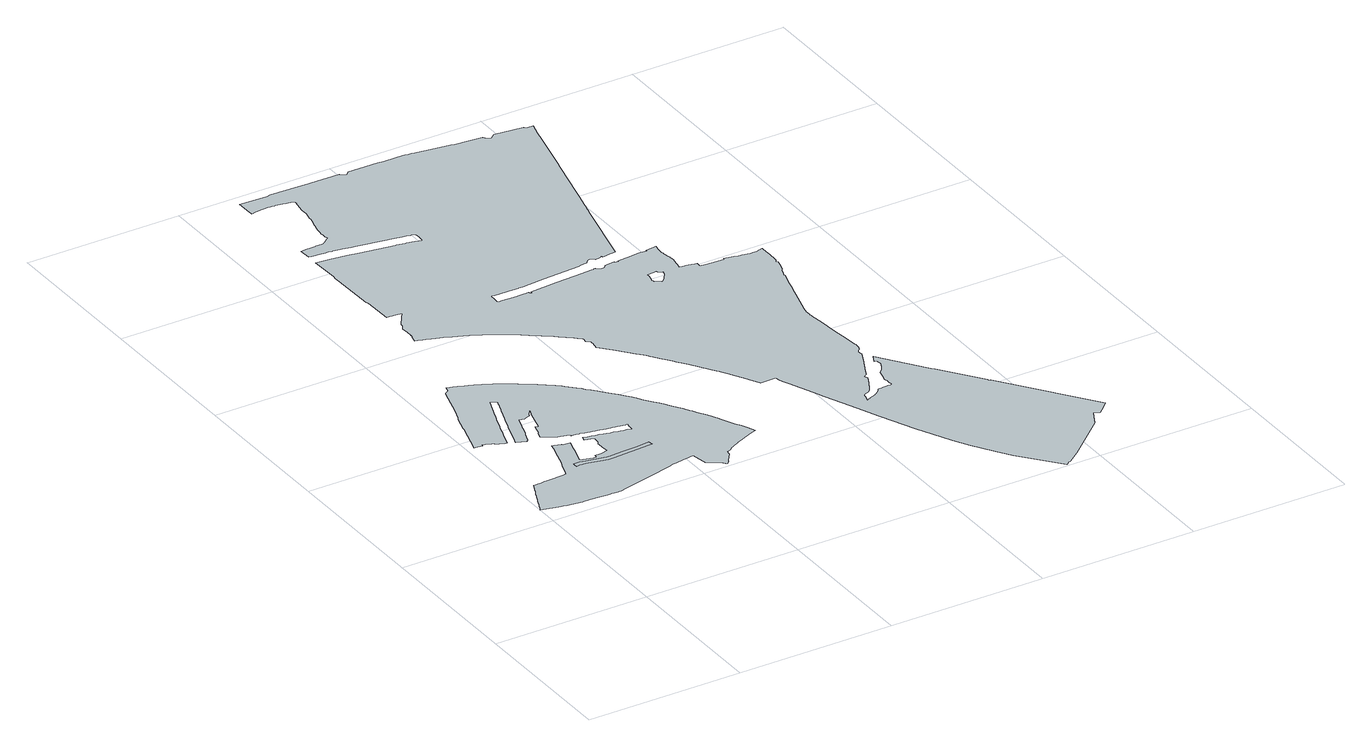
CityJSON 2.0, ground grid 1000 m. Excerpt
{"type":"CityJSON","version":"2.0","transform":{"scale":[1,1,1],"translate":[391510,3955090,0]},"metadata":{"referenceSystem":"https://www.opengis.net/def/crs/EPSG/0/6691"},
"CityObjects":{
"object1":{"type":"GenericCityObject","attributes":{"class":"24","urbanPlanType":"21","prefecture":"13","city":"13100"},"geometry":[{"type":"MultiSurface","lod":"0","boundaries":[[[0,1,2,3,4,5,6,7,8,9,10,11,12,13,14,15,16,17,18,19,20,21,22,23,24,25,26,27,28,29,30,31,32,33,34,35]]]}]},
"object2":{"type":"GenericCityObject","attributes":{"class":"25","urbanPlanType":"21","prefecture":"13","city":"13100"},"geometry":[{"type":"MultiSurface","lod":"0","boundaries":[[[36,37,38,39,40,41,42,43,44,45,46,47,48,49,50,51,52,53,54,55,56,57,58,59,60,61,62,63,64,65,66,67,68,69,70,71,72,73,74,75,76,77,78,79,80,81,82,83,84,85,86,87,88,89,90,91,92,93,94,95,96,97,98,99,100,101,102,103,104,105,106,107,108,109,110,111,112,113,114,115,116,117,118,119,120,121,122,123,124,125,126,127,128,129,130,131,132,133,134,135,136,137,138,139,140,141,142,143,144,145,146,147,148,149,150,151,152,153,154,155,156,157,158,159,160,161,162,163,164,165,166,167,168,169,170,171,172,173,174,175,176,177,178,179,180,181,182,183,184,185,186,187,188,189,190,191,192,193,194,195,196,197,198,199,200,201,202,203,204,205,206,207,208,209,210,211,212,213,214,215,216,217,218,219,220,221,222,223,224,225,226,227,228,229,230,231,232,233,234,235,236,237,238,239,240,241,242,243,244,245,246,247,248,249,250,251,252,253,254,255,256,257,258,259,260,261,262,263,264,265,266,267,268,269,270,271,272,273,274,275,276,277,278,279,280,281,282,283,284,285,286,287,288,289,290,291,292,293,294,295,296,297,298,299,300,301,302,303,304,305,306,307,308,309,310,311,312,313,314,315,316,317,318,319,320,321,322,323,324,325,326,327,328,329,330,331,332,333,334,335,336,337,338,339,340,341,342,343,344,345,346,347,348,349,350,351,352,353,354,355,356,357,358,359,360,361,362,363,364,365,366,367,368,369,370,371,372,373,374,375,376,377,378,379,380,381,382,383,384,385,386,387,388,389,390,391,392,393,394,395,396,397,398,399,400,401,402,403,404,405,406,407,408,409,410,411,412,413,414,415,416,417,418,419,420,421,422,423,424,425,426,427,428,429,430,431,432,433,434,435,436,437,438,439,440,441,442,443,444,445,446,447,448,449,450,451,452,453,454,455,456,457,458,459,460,461,462,463,464,465,466,467,468,469,470,471,472,473,474,475,476,477,478,479,480,481,482,483,484,485,486,487,488,489,490,491,492,493,494,495,496,497,498,499,500,501,502,503,504,505,506,507,508,509,510,511,512,513,514],[34,33,32,31,30,29,28,27,26,25,24,23,22,21,20,19,18,17,16,15,14,13,12,11,10,9,8,7,6,5,4,3,2,1,0,35]]]}]},
"object3":{"type":"GenericCityObject","attributes":{"class":"25","urbanPlanType":"21","prefecture":"13","city":"13100"},"geometry":[{"type":"MultiSurface","lod":"0","boundaries":[[[515,516,517,518,519,520,521,522,523,524,525,526,527,528,529,530,531,532,533,534,535,536,537,538,539,540,541,542,543,544,545,546,547,548,549,550,551,552,553,554,555,556,557,558,559,560,561,562,563,564,565,566,567,568,569,570,571,572,573,574,575,576,577,578,579,580,581,582,583,584,585,586,587,588,589,590,591,592,593,594,595,596,597,598,599,600,601,602,603,604,605,606,607,608,609,610,611,612,613,614,615,616,617,618,619,620,621,622,623,624,625,626,627,628,629,630,631,632,633,634,635,636,637,638,639,640,641,642,643,644,645,646,647,648,649,650,651,652,653,654,655,656,657,658,659,660,661,662,663,664,665,666,667,668,669,670,671,672,673,674,675,676,677,678,679,680,681,682,683,684,685,686,687,688,689,690,691,692,693,694,695,696,697,698,699,700,701,702,703,704,705,706,707,708,709,710,711,712,713,714,715,716,717,718,719,720,721,722,723,724,725,726,727,728,729,730,731,732,733,734,735,736,737,738,739,740,741,742,743,744,745,746,747,748,749,750,751,752,753,754,755,756,757,758,759,760,761,762,763,764,765,766,767,768,769,770,771,772,773,774,775,776,777,778,779,780,781,782,783,784,785,786,787,788,789,790,791,792,793,794,795,796,797,798,799,800,801,802,803,804,805,806,807,808,809,810,811,812,813,814,815,816,817,818,819,820,821,822,823,824,825,826,827,828,829,830,831,832,833,834,835,836,837,838,839,840,841,842,843,844,845,846,847,848,849,850,851,852,853,854,855,856,857,858,859,860,861,862,863,864,865,866,867,868,869,870,871,872,873,874,875,876,877,878,879,880,881,882,883,884,885,886,887,888,889,890,891,892,893,894,895,896,897,898,899,900,901,902,903,904,905,906,907,908,909,910,911,912,913,914,915,916,917,918,919,920,921,922,923,924,925,926,927,928,929,930,931,932,933,934,935,936,937,938,939,940,941,942,943,944,945,946,947,948,949,950,951,952,953,954,955,956,957,958,959,960,961,962,963,964,965,966,967,968,969,970,971,972,973,974,975,976,977,978,979,980,981,982,983,984,985,986,987,988,989,990,991,992,993,994,995,996,997,998,999,1000,1001,1002,1003,1004,1005,1006,1007,1008,1009,1010,1011,1012,1013,1014,1015,1016,1017,1018,1019,1020,1021,1022,1023,1024,1025,1026,1027,1028,1029,1030,1031,1032,1033,1034,1035,1036,1037,1038,1039,1040,1041,1042,1043,1044,1045,1046,1047,1048,1049,1050,1051,1052,1053,1054,1055,1056,1057,1058,1059,1060,1061,1062,1063,1064,1065,1066,1067,1068,1069,1070,1071,1072,1073,1074,1075,1076,1077,1078,1079,1080,1081,1082,1083,1084,1085,1086,1087,1088,1089,1090,1091,1092,1093,1094,1095,1096,1097,1098,1099,1100,1101,1102,1103,1104,1105,1106,1107,1108,1109,1110,1111,1112,1113,1114,1115,1116,1117,1118,1119,1120,1121,1122,1123,1124,1125,1126,1127,1128,1129,1130,1131,1132,1133,1134,1135,1136,1137,1138,1139,1140,1141,1142,1143,1144,1145,1146,1147,1148,1149,1150,1151,1152,1153,1154,1155,1156,1157,1158,1159,1160,1161,1162,1163,1164,1165,1166,1167,1168,1169,1170,1171,1172,1173,1174,1175,1176,1177,1178,1179,1180,1181,1182,1183,1184,1185,1186,1187,1188,1189,1190,1191,1192,1193,1194,1195,1196,1197,1198,1199,1200,1201,1202,1203,1204,1205,1206,1207,1208,1209,1210,1211,1212,1213,1214,1215,1216,1217,1218,1219,1220,1221,1222,1223,1224,1225,1226,1227,1228,1229,1230,1231,1232,1233,1234,1235,1236,1237,1238,1239,1240,1241,1242,1243,1244,1245,1246,1247,1248,1249,1250,1251,1252,1253,1254,1255,1256,1257,1258,1259,1260,1261,1262,1263,1264,1265,1266,1267],[1268,1269,1270,1271,1272,1273,1274,1275,1276,1277,1278,1279,1280,1281,1282,1283,1284,1285,1286,1287,1288,1289,1290,1291,1292]]]}]}
},
"vertices":[
[479,1475,0],[473,1476,0],[433,1474,0],[433,1472,0],[433,1465,0],[433,1464,0],[433,1460,0],[433,1459,0],[433,1456,0],[433,1455,0],[433,1446,0],[448,1447,0],[463,1448,0],[471,1448,0],[473,1448,0],[482,1446,0],[509,1441,0],[596,1421,0],[628,1415,0],[636,1414,0],[655,1414,0],[904,1432,0],[928,1434,0],[920,1462,0],[861,1456,0],[821,1453,0],[752,1449,0],[665,1442,0],[658,1442,0],[650,1442,0],[643,1442,0],[634,1443,0],[625,1444,0],[617,1445,0],[609,1446,0],[602,1447,0],
[1491,1274,0],[1471,1316,0],[1459,1343,0],[1440,1380,0],[1422,1416,0],[1413,1434,0],[1400,1463,0],[1389,1485,0],[1378,1505,0],[1368,1524,0],[1352,1554,0],[1324,1603,0],[1310,1628,0],[1301,1642,0],[1280,1677,0],[1262,1705,0],[1241,1739,0],[1214,1778,0],[1199,1801,0],[1178,1831,0],[1170,1843,0],[1144,1879,0],[1119,1915,0],[1103,1938,0],[1082,1966,0],[1054,2003,0],[1028,2035,0],[994,2075,0],[973,2099,0],[949,2127,0],[928,2150,0],[913,2167,0],[892,2189,0],[875,2207,0],[859,2223,0],[843,2239,0],[832,2250,0],[816,2264,0],[804,2274,0],[796,2281,0],[785,2290,0],[774,2298,0],[762,2308,0],[754,2314,0],[745,2321,0],[724,2336,0],[703,2351,0],[691,2359,0],[633,2399,0],[622,2407,0],[616,2411,0],[601,2421,0],[594,2426,0],[580,2435,0],[566,2444,0],[560,2447,0],[550,2453,0],[537,2460,0],[520,2470,0],[516,2472,0],[500,2480,0],[484,2488,0],[473,2494,0],[464,2498,0],[460,2500,0],[441,2509,0],[421,2518,0],[403,2525,0],[392,2530,0],[370,2539,0],[342,2550,0],[332,2555,0],[320,2559,0],[308,2563,0],[293,2568,0],[271,2575,0],[260,2538,0],[234,2522,0],[233,2519,0],[219,2471,0],[178,2328,0],[164,2291,0],[158,2275,0],[154,2265,0],[149,2253,0],[148,2250,0],[143,2239,0],[115,2141,0],[111,2126,0],[53,1924,0],[63,1923,0],[100,1917,0],[103,1917,0],[104,1928,0],[143,1915,0],[158,1909,0],[175,1904,0],[172,1897,0],[177,1895,0],[195,1887,0],[228,1874,0],[237,1870,0],[244,1890,0],[244,1891,0],[266,1957,0],[267,1959,0],[278,1991,0],[278,1993,0],[280,1999,0],[282,2006,0],[286,2017,0],[287,2021,0],[288,2025,0],[295,2044,0],[297,2048,0],[297,2049,0],[298,2052,0],[298,2054,0],[301,2060,0],[302,2064,0],[303,2068,0],[305,2073,0],[307,2078,0],[313,2093,0],[317,2104,0],[318,2107,0],[320,2114,0],[321,2116,0],[321,2117,0],[325,2128,0],[327,2135,0],[334,2151,0],[340,2169,0],[341,2170,0],[366,2240,0],[392,2309,0],[416,2298,0],[419,2297,0],[434,2292,0],[432,2289,0],[426,2270,0],[426,2268,0],[410,2225,0],[410,2223,0],[402,2201,0],[400,2195,0],[384,2151,0],[383,2149,0],[375,2125,0],[373,2121,0],[370,2112,0],[370,2111,0],[365,2098,0],[365,2096,0],[359,2081,0],[357,2076,0],[347,2047,0],[346,2046,0],[345,2041,0],[340,2025,0],[338,2022,0],[322,1974,0],[322,1973,0],[312,1942,0],[307,1928,0],[288,1872,0],[287,1870,0],[281,1852,0],[342,1828,0],[344,1833,0],[345,1835,0],[350,1833,0],[352,1837,0],[375,1899,0],[383,1915,0],[395,1956,0],[398,1963,0],[400,1971,0],[405,1987,0],[417,2022,0],[417,2023,0],[423,2036,0],[429,2055,0],[430,2058,0],[447,2053,0],[462,2048,0],[469,2051,0],[486,2057,0],[503,2063,0],[511,2083,0],[512,2084,0],[512,2085,0],[513,2087,0],[514,2088,0],[515,2089,0],[515,2090,0],[516,2091,0],[517,2092,0],[518,2093,0],[518,2094,0],[519,2095,0],[520,2096,0],[521,2097,0],[522,2098,0],[523,2099,0],[524,2100,0],[524,2101,0],[525,2102,0],[526,2103,0],[527,2104,0],[528,2105,0],[529,2106,0],[530,2107,0],[531,2108,0],[536,2111,0],[534,2106,0],[531,2095,0],[527,2082,0],[525,2072,0],[522,2072,0],[522,2070,0],[518,2055,0],[512,2035,0],[508,2019,0],[506,2014,0],[504,2006,0],[484,1933,0],[466,1938,0],[446,1867,0],[441,1868,0],[431,1830,0],[440,1828,0],[475,1805,0],[476,1805,0],[497,1791,0],[514,1780,0],[515,1782,0],[589,1763,0],[588,1759,0],[587,1751,0],[603,1750,0],[630,1747,0],[636,1746,0],[637,1746,0],[641,1745,0],[670,1739,0],[683,1736,0],[696,1733,0],[700,1732,0],[728,1726,0],[730,1725,0],[755,1720,0],[757,1719,0],[774,1716,0],[776,1715,0],[793,1712,0],[793,1715,0],[809,1712,0],[822,1709,0],[831,1707,0],[850,1704,0],[860,1702,0],[874,1699,0],[877,1699,0],[878,1699,0],[913,1693,0],[923,1699,0],[928,1697,0],[927,1694,0],[925,1689,0],[924,1684,0],[923,1680,0],[922,1675,0],[921,1669,0],[920,1664,0],[920,1659,0],[919,1639,0],[918,1629,0],[912,1630,0],[904,1639,0],[894,1641,0],[891,1642,0],[881,1644,0],[873,1646,0],[854,1650,0],[851,1651,0],[825,1656,0],[823,1657,0],[812,1659,0],[793,1663,0],[773,1668,0],[770,1668,0],[758,1671,0],[754,1672,0],[736,1676,0],[730,1677,0],[728,1678,0],[727,1678,0],[708,1682,0],[707,1682,0],[706,1682,0],[682,1688,0],[659,1692,0],[640,1697,0],[630,1699,0],[624,1671,0],[683,1658,0],[683,1642,0],[682,1626,0],[682,1622,0],[673,1603,0],[672,1600,0],[671,1599,0],[669,1593,0],[668,1590,0],[669,1546,0],[670,1532,0],[671,1503,0],[628,1493,0],[586,1491,0],[584,1473,0],[564,1472,0],[484,1494,0],[486,1504,0],[497,1537,0],[505,1567,0],[517,1606,0],[530,1653,0],[538,1677,0],[540,1684,0],[541,1685,0],[489,1691,0],[491,1698,0],[450,1710,0],[436,1713,0],[429,1689,0],[423,1664,0],[413,1628,0],[404,1598,0],[392,1557,0],[384,1532,0],[364,1480,0],[364,1479,0],[341,1413,0],[341,1411,0],[338,1402,0],[326,1401,0],[324,1401,0],[213,1394,0],[191,1393,0],[175,1392,0],[169,1391,0],[145,1389,0],[126,1387,0],[115,1387,0],[109,1374,0],[108,1374,0],[107,1371,0],[104,1364,0],[100,1354,0],[99,1353,0],[94,1342,0],[93,1340,0],[92,1338,0],[83,1318,0],[82,1316,0],[80,1312,0],[76,1304,0],[77,1304,0],[64,1276,0],[62,1271,0],[61,1268,0],[56,1257,0],[57,1257,0],[47,1238,0],[42,1226,0],[40,1221,0],[36,1212,0],[35,1208,0],[21,1177,0],[19,1174,0],[17,1169,0],[7,1147,0],[7,1146,0],[4,1138,0],[111,1113,0],[125,1111,0],[149,1106,0],[160,1103,0],[168,1102,0],[171,1101,0],[238,1090,0],[253,1090,0],[260,1090,0],[281,1090,0],[284,1089,0],[304,1089,0],[378,1086,0],[413,1082,0],[434,1081,0],[441,1081,0],[457,1080,0],[464,1080,0],[469,1080,0],[476,1080,0],[482,1080,0],[489,1080,0],[496,1080,0],[502,1081,0],[509,1082,0],[516,1083,0],[522,1084,0],[529,1085,0],[616,1106,0],[730,1135,0],[875,1171,0],[908,1179,0],[928,1182,0],[984,1192,0],[996,1194,0],[1054,1204,0],[1058,1184,0],[1070,1117,0],[1073,1102,0],[1154,1040,0],[1164,1032,0],[1174,1025,0],[1182,1034,0],[1189,1043,0],[1193,1054,0],[1236,1111,0],[1237,1118,0],[1240,1140,0],[1251,1143,0],[1269,1148,0],[1270,1150,0],[1278,1156,0],[1285,1162,0],[1293,1168,0],[1304,1175,0],[1319,1182,0],[1320,1182,0],[1321,1182,0],[1321,1183,0],[1322,1183,0],[1323,1183,0],[1323,1184,0],[1324,1184,0],[1325,1184,0],[1325,1185,0],[1326,1185,0],[1327,1185,0],[1327,1186,0],[1328,1186,0],[1329,1186,0],[1329,1187,0],[1330,1187,0],[1331,1187,0],[1331,1188,0],[1332,1188,0],[1333,1188,0],[1333,1189,0],[1334,1189,0],[1335,1189,0],[1336,1190,0],[1337,1190,0],[1338,1190,0],[1338,1191,0],[1339,1191,0],[1340,1191,0],[1341,1192,0],[1342,1192,0],[1343,1193,0],[1344,1193,0],[1358,1200,0],[1388,1211,0],[1388,1214,0],[1455,1241,0],[1498,1259,0],
[2811,29,0],[2822,27,0],[2904,93,0],[2969,151,0],[3166,324,0],[3219,424,0],[3254,404,0],[3291,437,0],[3313,460,0],[3334,484,0],[2975,963,0],[2965,977,0],[2919,1038,0],[2913,1038,0],[2909,1045,0],[2906,1049,0],[2907,1055,0],[2716,1308,0],[2714,1311,0],[2693,1339,0],[2497,1611,0],[2473,1562,0],[2483,1561,0],[2485,1560,0],[2489,1553,0],[2491,1544,0],[2491,1540,0],[2491,1515,0],[2474,1482,0],[2468,1471,0],[2461,1460,0],[2453,1451,0],[2443,1443,0],[2436,1436,0],[2436,1435,0],[2432,1415,0],[2428,1399,0],[2420,1365,0],[2419,1363,0],[2418,1358,0],[2420,1351,0],[2422,1339,0],[2422,1335,0],[2423,1331,0],[2423,1327,0],[2423,1317,0],[2422,1309,0],[2423,1298,0],[2423,1293,0],[2423,1291,0],[2404,1289,0],[2397,1289,0],[2390,1288,0],[2380,1287,0],[2360,1286,0],[2355,1285,0],[2347,1285,0],[2344,1284,0],[2343,1284,0],[2330,1283,0],[2327,1281,0],[2325,1279,0],[2321,1273,0],[2314,1265,0],[2311,1261,0],[2305,1256,0],[2303,1255,0],[2301,1253,0],[2296,1249,0],[2288,1244,0],[2283,1241,0],[2275,1237,0],[2271,1235,0],[2261,1231,0],[2255,1228,0],[2252,1227,0],[2249,1226,0],[2246,1225,0],[2239,1222,0],[2231,1219,0],[2226,1217,0],[2217,1213,0],[2213,1211,0],[2214,1214,0],[2217,1224,0],[2221,1237,0],[2225,1248,0],[2226,1260,0],[2226,1267,0],[2226,1270,0],[2230,1272,0],[2239,1276,0],[2250,1281,0],[2261,1286,0],[2263,1286,0],[2267,1289,0],[2268,1290,0],[2269,1290,0],[2274,1296,0],[2278,1300,0],[2280,1302,0],[2283,1306,0],[2285,1308,0],[2290,1316,0],[2295,1327,0],[2298,1332,0],[2301,1338,0],[2308,1353,0],[2316,1367,0],[2334,1402,0],[2343,1420,0],[2336,1444,0],[2357,1459,0],[2357,1460,0],[2385,1517,0],[2387,1523,0],[2388,1525,0],[2414,1578,0],[2415,1580,0],[2416,1581,0],[2417,1583,0],[2458,1668,0],[2452,1695,0],[2462,1713,0],[2471,1715,0],[2479,1736,0],[2480,1742,0],[2481,1745,0],[2482,1756,0],[2482,1759,0],[2482,1763,0],[2482,1767,0],[2482,1770,0],[2482,1774,0],[2482,1778,0],[2473,1862,0],[2462,1968,0],[2449,2089,0],[2441,2171,0],[2440,2177,0],[2440,2180,0],[2440,2183,0],[2439,2192,0],[2439,2197,0],[2439,2220,0],[2440,2231,0],[2441,2243,0],[2443,2254,0],[2445,2264,0],[2447,2270,0],[2480,2389,0],[2510,2497,0],[2510,2498,0],[2515,2514,0],[2526,2552,0],[2532,2573,0],[2535,2585,0],[2553,2641,0],[2547,2643,0],[2555,2666,0],[2562,2690,0],[2567,2705,0],[2572,2703,0],[2588,2753,0],[2590,2762,0],[2592,2769,0],[2594,2778,0],[2595,2786,0],[2585,2797,0],[2598,2808,0],[2598,2810,0],[2598,2816,0],[2599,2822,0],[2599,2829,0],[2600,2883,0],[2601,2951,0],[2599,2950,0],[2599,2961,0],[2593,2960,0],[2590,2959,0],[2586,2958,0],[2583,2957,0],[2577,2955,0],[2575,2955,0],[2570,2954,0],[2565,2952,0],[2561,2951,0],[2558,2950,0],[2546,2948,0],[2534,2950,0],[2528,2950,0],[2527,2950,0],[2517,2950,0],[2510,2950,0],[2508,2950,0],[2501,2951,0],[2498,2952,0],[2493,2953,0],[2488,2954,0],[2486,2955,0],[2485,2955,0],[2484,2955,0],[2479,2956,0],[2468,2958,0],[2464,2959,0],[2456,2961,0],[2447,2962,0],[2444,2963,0],[2432,2965,0],[2418,2968,0],[2409,2970,0],[2404,2971,0],[2403,2971,0],[2389,2974,0],[2376,2977,0],[2370,2978,0],[2367,2978,0],[2361,2980,0],[2356,2981,0],[2354,2970,0],[2274,2975,0],[2240,2977,0],[2198,2980,0],[2201,3011,0],[2189,3014,0],[2188,3014,0],[2178,3016,0],[2173,3017,0],[2169,3018,0],[2164,3019,0],[2159,3020,0],[2151,3022,0],[2145,3023,0],[2139,3024,0],[2135,3025,0],[2131,3025,0],[2127,3026,0],[2101,3030,0],[2100,3030,0],[2095,3030,0],[2092,3030,0],[2091,3030,0],[2092,3033,0],[2094,3038,0],[2099,3062,0],[2101,3074,0],[2102,3081,0],[2111,3124,0],[2109,3138,0],[2108,3143,0],[2108,3144,0],[2107,3145,0],[2106,3151,0],[2106,3155,0],[2105,3159,0],[2101,3181,0],[2100,3186,0],[2099,3189,0],[2098,3196,0],[2097,3201,0],[2097,3207,0],[2096,3208,0],[2096,3213,0],[2096,3217,0],[2095,3219,0],[2095,3220,0],[2095,3226,0],[2095,3229,0],[2095,3235,0],[2095,3239,0],[2095,3243,0],[2095,3249,0],[2096,3255,0],[2097,3263,0],[2097,3265,0],[2098,3273,0],[2099,3274,0],[2099,3278,0],[2100,3282,0],[2102,3287,0],[2103,3292,0],[2103,3295,0],[2104,3297,0],[2095,3294,0],[2036,3289,0],[2034,3279,0],[2012,3283,0],[1996,3286,0],[1985,3285,0],[1940,3281,0],[1936,3279,0],[1932,3277,0],[1856,3272,0],[1839,3270,0],[1837,3266,0],[1837,3264,0],[1837,3263,0],[1813,3267,0],[1812,3272,0],[1750,3267,0],[1734,3247,0],[1711,3247,0],[1685,3267,0],[1674,3266,0],[1672,3263,0],[1660,3266,0],[1593,3260,0],[1416,3247,0],[1240,3235,0],[1238,3217,0],[1233,3217,0],[1232,3219,0],[1228,3229,0],[1225,3234,0],[1224,3234,0],[1223,3234,0],[1222,3234,0],[1221,3234,0],[1220,3234,0],[1219,3234,0],[1218,3234,0],[1217,3234,0],[1216,3234,0],[1215,3234,0],[1214,3234,0],[1213,3234,0],[1211,3234,0],[1210,3234,0],[1209,3234,0],[1208,3233,0],[1207,3233,0],[1206,3233,0],[1205,3233,0],[1204,3233,0],[1203,3233,0],[1202,3233,0],[1201,3233,0],[1199,3233,0],[1198,3233,0],[1197,3233,0],[1196,3233,0],[1195,3233,0],[1194,3233,0],[1193,3233,0],[1192,3233,0],[1191,3233,0],[1190,3233,0],[1189,3233,0],[1188,3233,0],[1186,3233,0],[1185,3233,0],[1184,3233,0],[1183,3233,0],[1182,3233,0],[1181,3233,0],[1180,3233,0],[1179,3233,0],[1178,3233,0],[1177,3233,0],[1176,3233,0],[1174,3233,0],[1173,3233,0],[1172,3233,0],[1171,3233,0],[1170,3233,0],[1169,3233,0],[1168,3233,0],[1167,3233,0],[1165,3233,0],[1164,3233,0],[1163,3233,0],[1162,3233,0],[1161,3233,0],[1160,3233,0],[1159,3233,0],[1158,3233,0],[1156,3233,0],[1155,3233,0],[1154,3233,0],[1153,3233,0],[1152,3233,0],[1151,3233,0],[1150,3233,0],[1149,3233,0],[1147,3233,0],[1052,3236,0],[1042,3236,0],[1026,3237,0],[1023,3237,0],[1019,3237,0],[1020,3247,0],[1020,3253,0],[1022,3267,0],[1022,3283,0],[1022,3287,0],[1022,3302,0],[1022,3303,0],[1022,3312,0],[1028,3312,0],[1042,3311,0],[1044,3311,0],[1045,3311,0],[1162,3307,0],[1199,3306,0],[1203,3306,0],[1214,3307,0],[1231,3308,0],[1376,3319,0],[1617,3338,0],[1637,3342,0],[1676,3345,0],[1690,3364,0],[1712,3373,0],[1739,3353,0],[1765,3355,0],[1773,3360,0],[1785,3367,0],[1789,3356,0],[1815,3358,0],[1821,3361,0],[1876,3366,0],[1878,3366,0],[1983,3807,0],[1990,3838,0],[1992,3849,0],[2003,3891,0],[2004,3897,0],[2015,3942,0],[2031,4006,0],[2055,4106,0],[2063,4138,0],[2115,4354,0],[2116,4356,0],[2117,4360,0],[2186,4653,0],[2203,4726,0],[2222,4802,0],[2180,4806,0],[2172,4819,0],[1986,4837,0],[1982,4833,0],[1957,4814,0],[1931,4820,0],[1913,4843,0],[1789,4854,0],[1781,4855,0],[1755,4858,0],[1744,4861,0],[1719,4864,0],[1625,4879,0],[1487,4900,0],[1480,4901,0],[1463,4903,0],[1452,4904,0],[1442,4905,0],[1431,4906,0],[1428,4906,0],[1377,4907,0],[1305,4909,0],[1262,4911,0],[1070,4915,0],[1068,4913,0],[1049,4893,0],[1034,4894,0],[1013,4912,0],[1010,4916,0],[827,4920,0],[787,4921,0],[751,4922,0],[562,4926,0],[540,4922,0],[359,4927,0],[361,4827,0],[361,4801,0],[372,4804,0],[382,4806,0],[393,4808,0],[401,4810,0],[411,4811,0],[422,4813,0],[437,4814,0],[448,4815,0],[457,4815,0],[476,4815,0],[491,4815,0],[501,4814,0],[509,4813,0],[518,4812,0],[523,4812,0],[536,4809,0],[553,4806,0],[567,4804,0],[589,4799,0],[613,4794,0],[628,4791,0],[637,4790,0],[639,4789,0],[638,4765,0],[637,4765,0],[634,4745,0],[632,4739,0],[629,4733,0],[625,4687,0],[622,4684,0],[623,4665,0],[622,4638,0],[619,4620,0],[615,4605,0],[612,4587,0],[612,4579,0],[608,4548,0],[606,4544,0],[602,4529,0],[600,4525,0],[596,4511,0],[592,4492,0],[587,4476,0],[583,4457,0],[582,4431,0],[581,4423,0],[578,4407,0],[578,4390,0],[577,4383,0],[578,4366,0],[582,4347,0],[574,4340,0],[573,4339,0],[565,4333,0],[557,4328,0],[552,4322,0],[549,4320,0],[536,4311,0],[534,4310,0],[528,4306,0],[481,4305,0],[477,4305,0],[447,4303,0],[413,4301,0],[376,4299,0],[376,4298,0],[379,4223,0],[400,4221,0],[470,4215,0],[474,4215,0],[488,4214,0],[503,4212,0],[517,4210,0],[527,4209,0],[531,4208,0],[546,4206,0],[560,4204,0],[574,4202,0],[589,4200,0],[640,4190,0],[665,4186,0],[856,4155,0],[884,4150,0],[900,4148,0],[915,4145,0],[931,4142,0],[947,4139,0],[969,4135,0],[992,4130,0],[996,4129,0],[999,4129,0],[1026,4123,0],[1026,4122,0],[1028,4087,0],[1025,4079,0],[1024,4068,0],[1023,4051,0],[1022,4047,0],[984,4055,0],[980,4056,0],[932,4066,0],[926,4067,0],[908,4070,0],[890,4073,0],[872,4076,0],[865,4077,0],[653,4112,0],[576,4126,0],[562,4128,0],[549,4130,0],[535,4132,0],[522,4134,0],[508,4136,0],[494,4137,0],[481,4139,0],[467,4140,0],[394,4147,0],[381,4148,0],[384,4026,0],[386,3963,0],[382,3942,0],[383,3902,0],[390,3623,0],[395,3604,0],[399,3422,0],[399,3420,0],[419,3419,0],[433,3418,0],[442,3417,0],[480,3413,0],[485,3413,0],[492,3412,0],[498,3412,0],[497,3411,0],[468,3369,0],[467,3368,0],[455,3350,0],[441,3330,0],[440,3329,0],[426,3308,0],[426,3304,0],[425,3293,0],[413,3273,0],[407,3263,0],[410,3228,0],[410,3221,0],[411,3215,0],[411,3208,0],[411,3202,0],[411,3201,0],[410,3194,0],[410,3188,0],[409,3181,0],[409,3179,0],[413,3179,0],[410,3165,0],[407,3156,0],[406,3154,0],[405,3154,0],[404,3154,0],[403,3147,0],[394,3114,0],[395,3114,0],[427,3104,0],[432,3102,0],[437,3101,0],[440,3100,0],[455,3095,0],[487,3084,0],[504,3078,0],[507,3077,0],[511,3076,0],[533,3068,0],[548,3062,0],[552,3061,0],[582,3049,0],[599,3042,0],[614,3035,0],[626,3030,0],[684,3006,0],[687,3004,0],[730,2985,0],[733,2983,0],[743,2978,0],[754,2973,0],[764,2968,0],[793,2953,0],[794,2953,0],[798,2951,0],[818,2940,0],[830,2932,0],[836,2928,0],[838,2926,0],[845,2921,0],[876,2902,0],[880,2899,0],[904,2884,0],[920,2873,0],[923,2870,0],[936,2861,0],[937,2861,0],[941,2857,0],[959,2843,0],[977,2828,0],[979,2826,0],[987,2820,0],[990,2818,0],[1010,2803,0],[1011,2802,0],[1016,2799,0],[1033,2786,0],[1038,2782,0],[1056,2769,0],[1089,2743,0],[1092,2741,0],[1098,2736,0],[1108,2728,0],[1114,2724,0],[1119,2720,0],[1139,2703,0],[1141,2701,0],[1147,2696,0],[1150,2693,0],[1160,2685,0],[1161,2683,0],[1191,2657,0],[1195,2653,0],[1213,2636,0],[1216,2634,0],[1209,2602,0],[1233,2579,0],[1233,2571,0],[1232,2560,0],[1230,2546,0],[1227,2531,0],[1224,2513,0],[1293,2441,0],[1379,2337,0],[1408,2303,0],[1418,2289,0],[1426,2279,0],[1432,2270,0],[1442,2258,0],[1450,2246,0],[1475,2212,0],[1486,2198,0],[1512,2161,0],[1524,2142,0],[1551,2103,0],[1569,2076,0],[1605,2023,0],[1642,1969,0],[1663,1937,0],[1674,1921,0],[1679,1913,0],[1699,1878,0],[1727,1832,0],[1745,1801,0],[1763,1768,0],[1772,1751,0],[1803,1692,0],[1872,1692,0],[1903,1692,0],[1913,1658,0],[1922,1631,0],[1932,1602,0],[1967,1523,0],[2000,1445,0],[2029,1377,0],[2098,1214,0],[2116,1170,0],[2179,1020,0],[2278,796,0],[2322,698,0],[2383,578,0],[2442,476,0],[2526,347,0],[2587,257,0],[2789,9,0],[1961,3042,0],[1990,3035,0],[1983,3012,0],[1953,2972,0],[1952,2970,0],[1952,2971,0],[1935,2949,0],[1933,2948,0],[1928,2946,0],[1898,2969,0],[1896,2970,0],[1891,2972,0],[1891,2984,0],[1887,2984,0],[1889,2991,0],[1889,2993,0],[1895,3015,0],[1899,3030,0],[1899,3031,0],[1898,3033,0],[1898,3044,0],[1897,3052,0],[1924,3055,0],[1925,3055,0],[1960,3059,0]
]}
